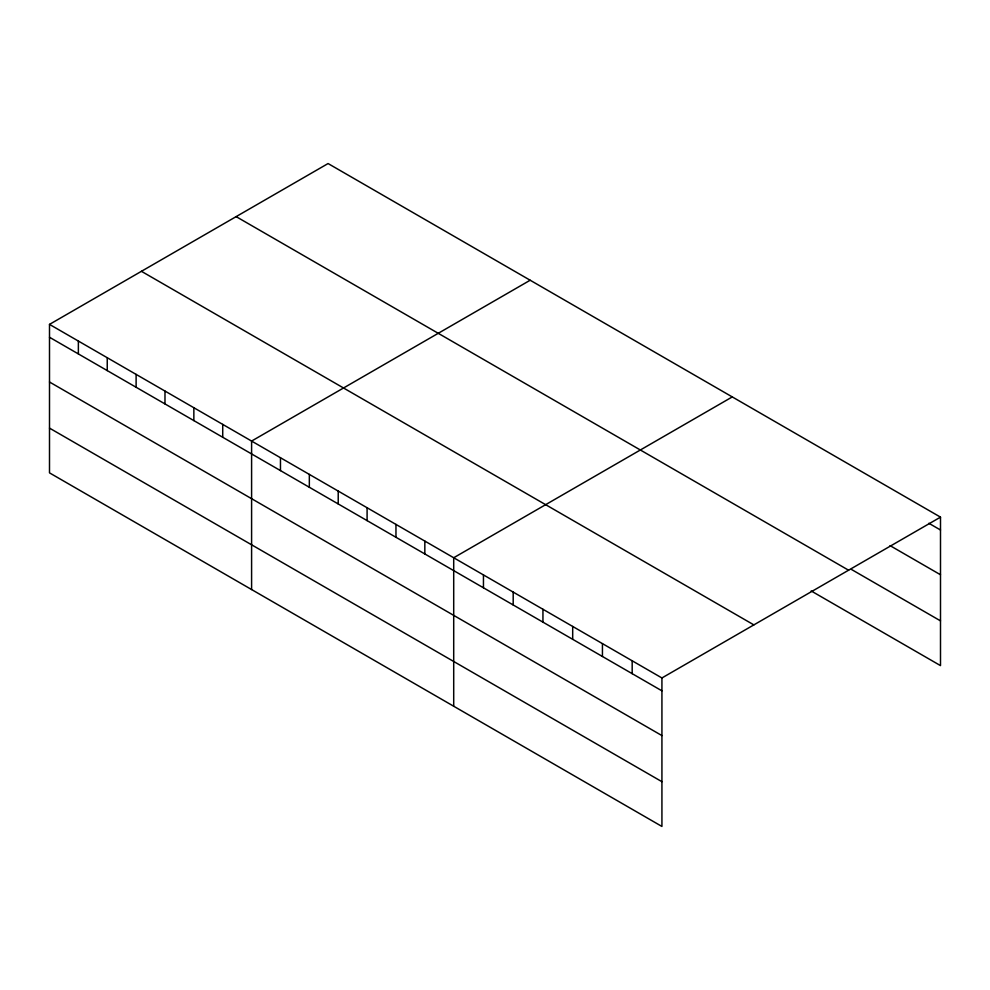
<?xml version="1.0" encoding="UTF-8"?>
<svg xmlns="http://www.w3.org/2000/svg" width="990" height="990" viewBox="0 0 990 990"><rect width="100%" height="100%" fill="white"/><g stroke="black" fill="none" stroke-linecap="round" stroke-linejoin="round"><path stroke-width="1.49" d="M661.926 735.582L661.926 677.964L49.5 324.386L49.5 472.861L661.926 826.452L661.926 735.582L49.5 382.004M811.169 590.943L940.5 665.614L940.5 517.139L328.074 163.548L49.5 324.386M530.17 280.232L251.596 441.07L251.596 589.545M732.278 396.916L453.705 557.754L453.705 706.229M661.926 677.964L940.5 517.139M928.855 523.277L940.5 529.996M890.06 545.626L940.5 574.757M851.264 569.337L940.5 620.866M236.14 216.624L848.566 570.203M141.434 271.31L753.86 624.888M49.5 337.256L661.926 690.834M49.5 428.113L661.926 781.692M632.177 660.788L632.177 673.658M602.44 643.624L602.44 656.481M572.69 626.447L572.69 639.305M542.941 609.271L542.941 622.141M513.191 592.094L513.191 604.964M483.454 574.918L483.454 587.788M424.834 541.085L424.834 553.942M395.963 524.415L395.963 537.273M367.092 507.746L367.092 520.604M338.221 491.077L338.221 503.935M309.338 474.408L309.338 487.266M280.467 457.739L280.467 470.596M222.725 424.401L222.725 437.258M193.854 407.732L193.854 420.589M164.983 391.062L164.983 403.92M136.113 374.393L136.113 387.251M107.242 357.724L107.242 370.594M78.371 341.055L78.371 353.925"/></g></svg>
